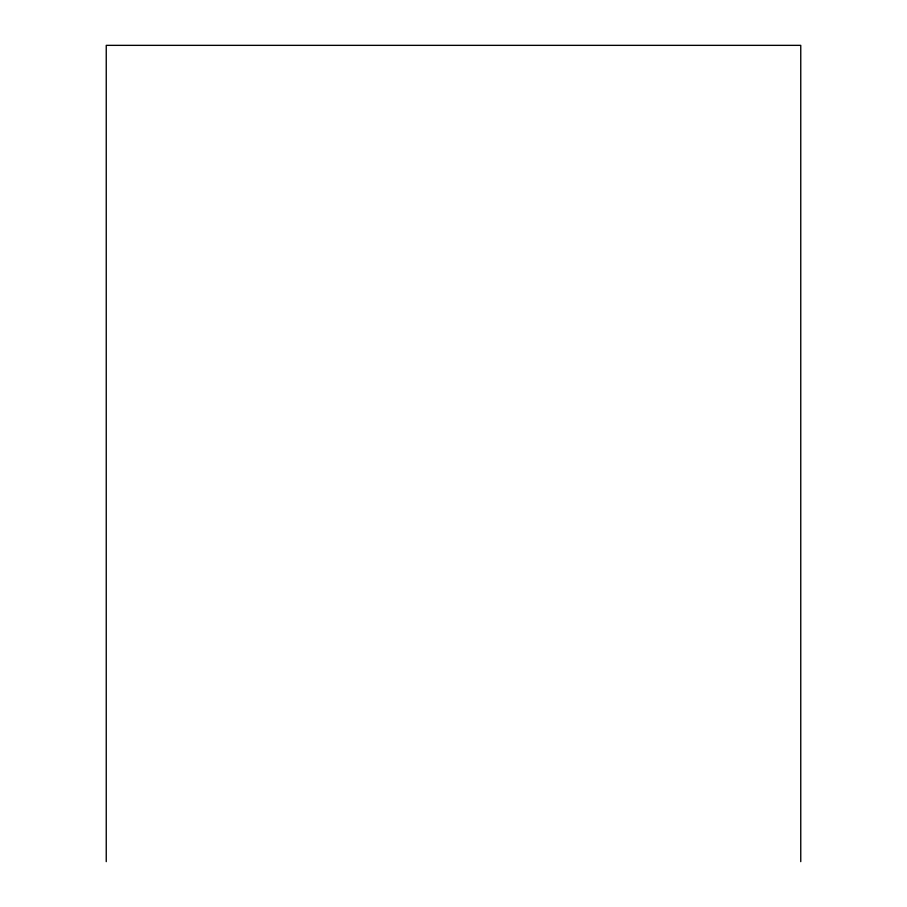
<?xml version="1.0" encoding="UTF-8"?>
<svg xmlns="http://www.w3.org/2000/svg" width="907" height="907" viewBox="0 0 907 907"><rect width="100%" height="100%" fill="white"/><g stroke="black" fill="none" stroke-linecap="round" stroke-linejoin="round"><path stroke-width="1.36" d="M800.756 861.65L800.756 45.35L106.244 45.35L106.244 861.65"/></g></svg>
